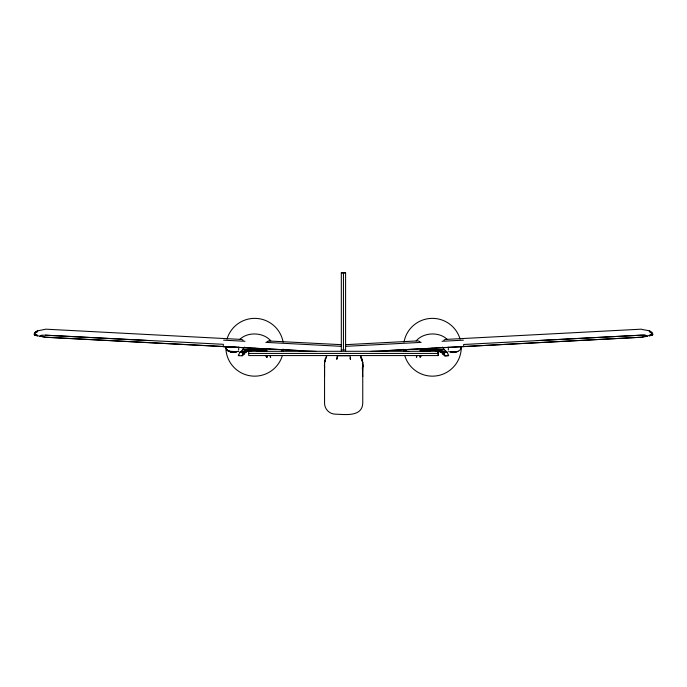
<?xml version="1.0" encoding="UTF-8"?>
<svg xmlns="http://www.w3.org/2000/svg" width="687" height="687" viewBox="0 0 687 687"><rect width="100%" height="100%" fill="white"/><g stroke="black" fill="none" stroke-linecap="round" stroke-linejoin="round"><path stroke-width="1.03" d="M324.556 376.579L324.556 362.478L325.363 358.382M266.47 356.682L266.255 355.351L266.934 357.146L266.693 356.218L266.839 357.042L265.268 355.411M360.477 355.514C364.385 361.834 362.04 369.632 362.753 376.57M34.427 333.247L37.682 330.936C34.256 331.323 32.487 336.269 37.433 335.737L34.35 334.741L34.384 334.054L34.436 333.229L37.682 330.894L34.427 333.247L37.639 331.727M303.061 350.791L223.241 346.617L223.361 344.316L45.471 335.153L41.838 335.265L40.069 336.192L45.359 337.283L243.859 347.665M256.749 350.619L254.989 350.19L254.594 348.532L253.924 348.859L254.001 350.112L243.37 352.276L242.107 355.84L238.337 355.626L239.926 352.087L241.523 351.177L244.478 347.107M246.04 351.778L243.37 352.276L251.133 350.568L251.176 349.571M269.072 341.01L341.379 344.668M238.638 350.009L238.758 347.124M34.384 334.054L34.419 333.538M254.594 348.532L254.491 350.052L259.952 351.332L257.144 350.722L258.037 349.932L257.986 350.928L259.969 351.409M242.116 355.737L246.367 351.692M269.081 340.932L267.097 341.568M223.241 346.48L45.368 337.154L37.433 335.72L34.376 334.32M448.68 351.546C453.222 353.573 461.647 351.504 461.071 347.081M460.943 348.129L461.071 346.841M362.341 369.4L362.873 365.286L362.367 363.217M420.53 356.682L420.745 355.351L420.066 357.146L420.307 356.218L420.169 357.042L421.732 355.411M255.057 348.919L254.001 350.112L243.473 349.571L254.491 350.052L254.834 348.369L266.814 350.859L242.915 349.451L249.836 350.92L253.975 349.975L261.764 351.409M427.031 351.409L431.891 350.215L432.415 348.532L433.076 348.859L433.136 350.121L443.742 352.594M326.205 358.056L326.677 355.995M242.7 355.076L242.125 355.445L244.624 353.53L242.794 352.096L244.065 353.994L242.726 354.981M360.409 355.772L362.753 362.478L362.753 403.458C361.946 417.284 344.556 414.39 335.247 414.158C329.502 414.038 324.668 409.203 324.556 403.458L324.556 362.478L326.523 355.772M416.906 355.48L416.305 357.317L416.923 356.845M425.227 351.401L433.918 350.044L443.63 352.276L444.893 355.84L448.663 355.626L447.074 352.087L444.094 349.451L433.136 350.121L431.951 348.919M460.591 349.194L460.943 347.888M324.556 362.478L325.217 360.512M243.267 352.594L243.095 353.058L239.926 352.087M337.6 356.708L336.759 359.353L337.248 355.737L350.069 355.737L350.387 359.413L350.164 357.961M243.473 349.571L253.975 349.975L254.834 348.369L266.814 350.705L265.242 348.893M282.907 349.194L281.438 350.963M416.167 340.881C423.398 332.371 439.01 331.555 447.082 339.266M421.758 348.893L420.186 350.859L444.094 349.451L442.531 347.107M239.918 339.266C247.998 331.555 263.61 332.371 270.833 340.881M253.228 349.288L251.133 350.568L253.168 349.4M238.337 355.626L238.999 355.222M251.648 350.482L255.006 349.743L253.924 348.859M430.878 350.464L427.048 351.332L429.856 350.722L428.971 349.932L429.023 350.928L427.091 351.349L433.119 349.683L437.164 350.92L444.094 349.451L433.025 349.975L432.166 348.369L420.186 350.705L425.365 350.516M40.069 336.269L41.838 335.265M433.076 348.859L431.994 349.743L443.527 349.571L433.025 349.975M443.836 340.314L445.09 339.455L641.22 329.176C644.578 330.533 652.006 329.657 652.624 334.329L652.59 333.616M253.881 349.683L252.241 350.387L254.001 350.112L251.133 350.568M443.905 353.058L447.074 352.087M383.947 350.791L641.641 337.248L647.008 336.218M437.963 350.902L433.918 350.044M253.082 350.044L249.037 350.902M371.169 351.392L641.641 337.197L652.65 334.732L649.576 335.737L652.65 334.732L652.616 334.054M37.682 330.868L45.78 329.176L241.91 339.455L243.164 340.314M244.374 352.096L246.41 351.692M428.01 351.117L429.023 350.928M649.541 335.144L652.624 334.32M424.952 351.478L431.891 350.215M238.398 351.306C234.104 352.182 226.109 353.298 226.006 346.841C225.619 348.034 227.99 351.229 226.495 349.194M238.398 351.546L230.557 351.976L227.096 349.932L227.972 350.963L232.799 352.096M439.586 351.512L445.477 351.177M432.492 350.052L420.186 350.705L432.166 348.369L432.492 350.052L432.415 348.532M345.63 344.668L417.919 340.881L419.903 341.568M345.63 346.334L421.174 342.375M442.024 341.284L463.424 340.168M537.294 340.563L641.529 335.162L645.162 335.162L647.008 336.261M457.963 351.564L450.672 351.813L456.529 351.976M341.319 351.409L341.319 272.842L345.595 272.842L345.595 351.409M341.31 272.851L345.587 272.851M341.31 349.932L345.587 349.932M248.763 353.427L438.263 353.427M408.885 351.401C407.348 352.276 403.226 348.987 405.648 350.722M261.635 350.516L266.814 350.705L254.491 350.052M242.915 349.451L253.975 349.975M45.471 335.23L149.706 340.623M223.241 346.583L315.831 351.392M223.576 340.168L244.984 341.284M265.826 342.375L341.37 346.334M248.033 347.888L250.154 348M241.523 351.177L247.414 351.512M433.652 350.207L435.352 350.482L433.832 349.4M443.098 352.191L440.59 351.692L443.63 352.276M254.989 350.19L261.996 351.469M37.459 335.144L34.367 334.56L37.433 335.685L34.35 334.732M257.986 350.928L258.99 351.117M433.119 349.683L434.759 350.387M649.361 331.727L652.607 333.899M433.772 349.288L435.867 350.568L435.833 349.571M448.001 355.222L448.663 355.626L444.893 355.832L444.867 355.342M652.581 333.375L649.318 330.868M444.893 355.737L440.642 351.692M270.085 356.845L270.695 357.317L270.094 355.48M444.3 355.076L442.376 353.53L444.206 352.096L442.935 353.994L444.875 355.445L444.274 354.981M404.772 349.932L405.648 350.963M266.839 357.042L266.479 356.278L266.53 356.733M360.838 357.575L362.753 362.478M266.745 356.424L266.917 357.146M324.367 365.286L324.65 367.339M226.006 346.841L226.143 348.129M645.239 336.673L645.162 335.204L641.529 335.162L463.648 344.488L463.759 346.609M448.242 347.124L448.371 350.009M438.16 351.315L438.16 355.565M343.448 272.851L343.448 349.932M438.873 351.967A8.021 8.021 0 0 1 437.748 353.221M283.508 349.288A28.871 28.871 0 0 1 283.284 351.34M282.4 355.411A28.871 28.871 0 0 1 225.825 347.253M227.002 339.095A28.871 28.871 0 0 1 283.121 342.135M461.278 347.253A28.871 28.871 0 0 1 404.703 355.411M403.819 351.34A28.871 28.871 0 0 1 403.595 349.288M403.982 342.135A28.871 28.871 0 0 1 460.101 339.095M362.693 365.286L362.375 368.369L362.702 365.286M652.65 334.741L649.576 335.737L652.65 334.732M236.414 351.581L230.557 351.976L236.414 351.813L229.123 351.323L236.414 351.581M438.263 351.289L248.703 351.315L248.703 355.565L438.263 355.565L438.263 351.289"/></g></svg>
